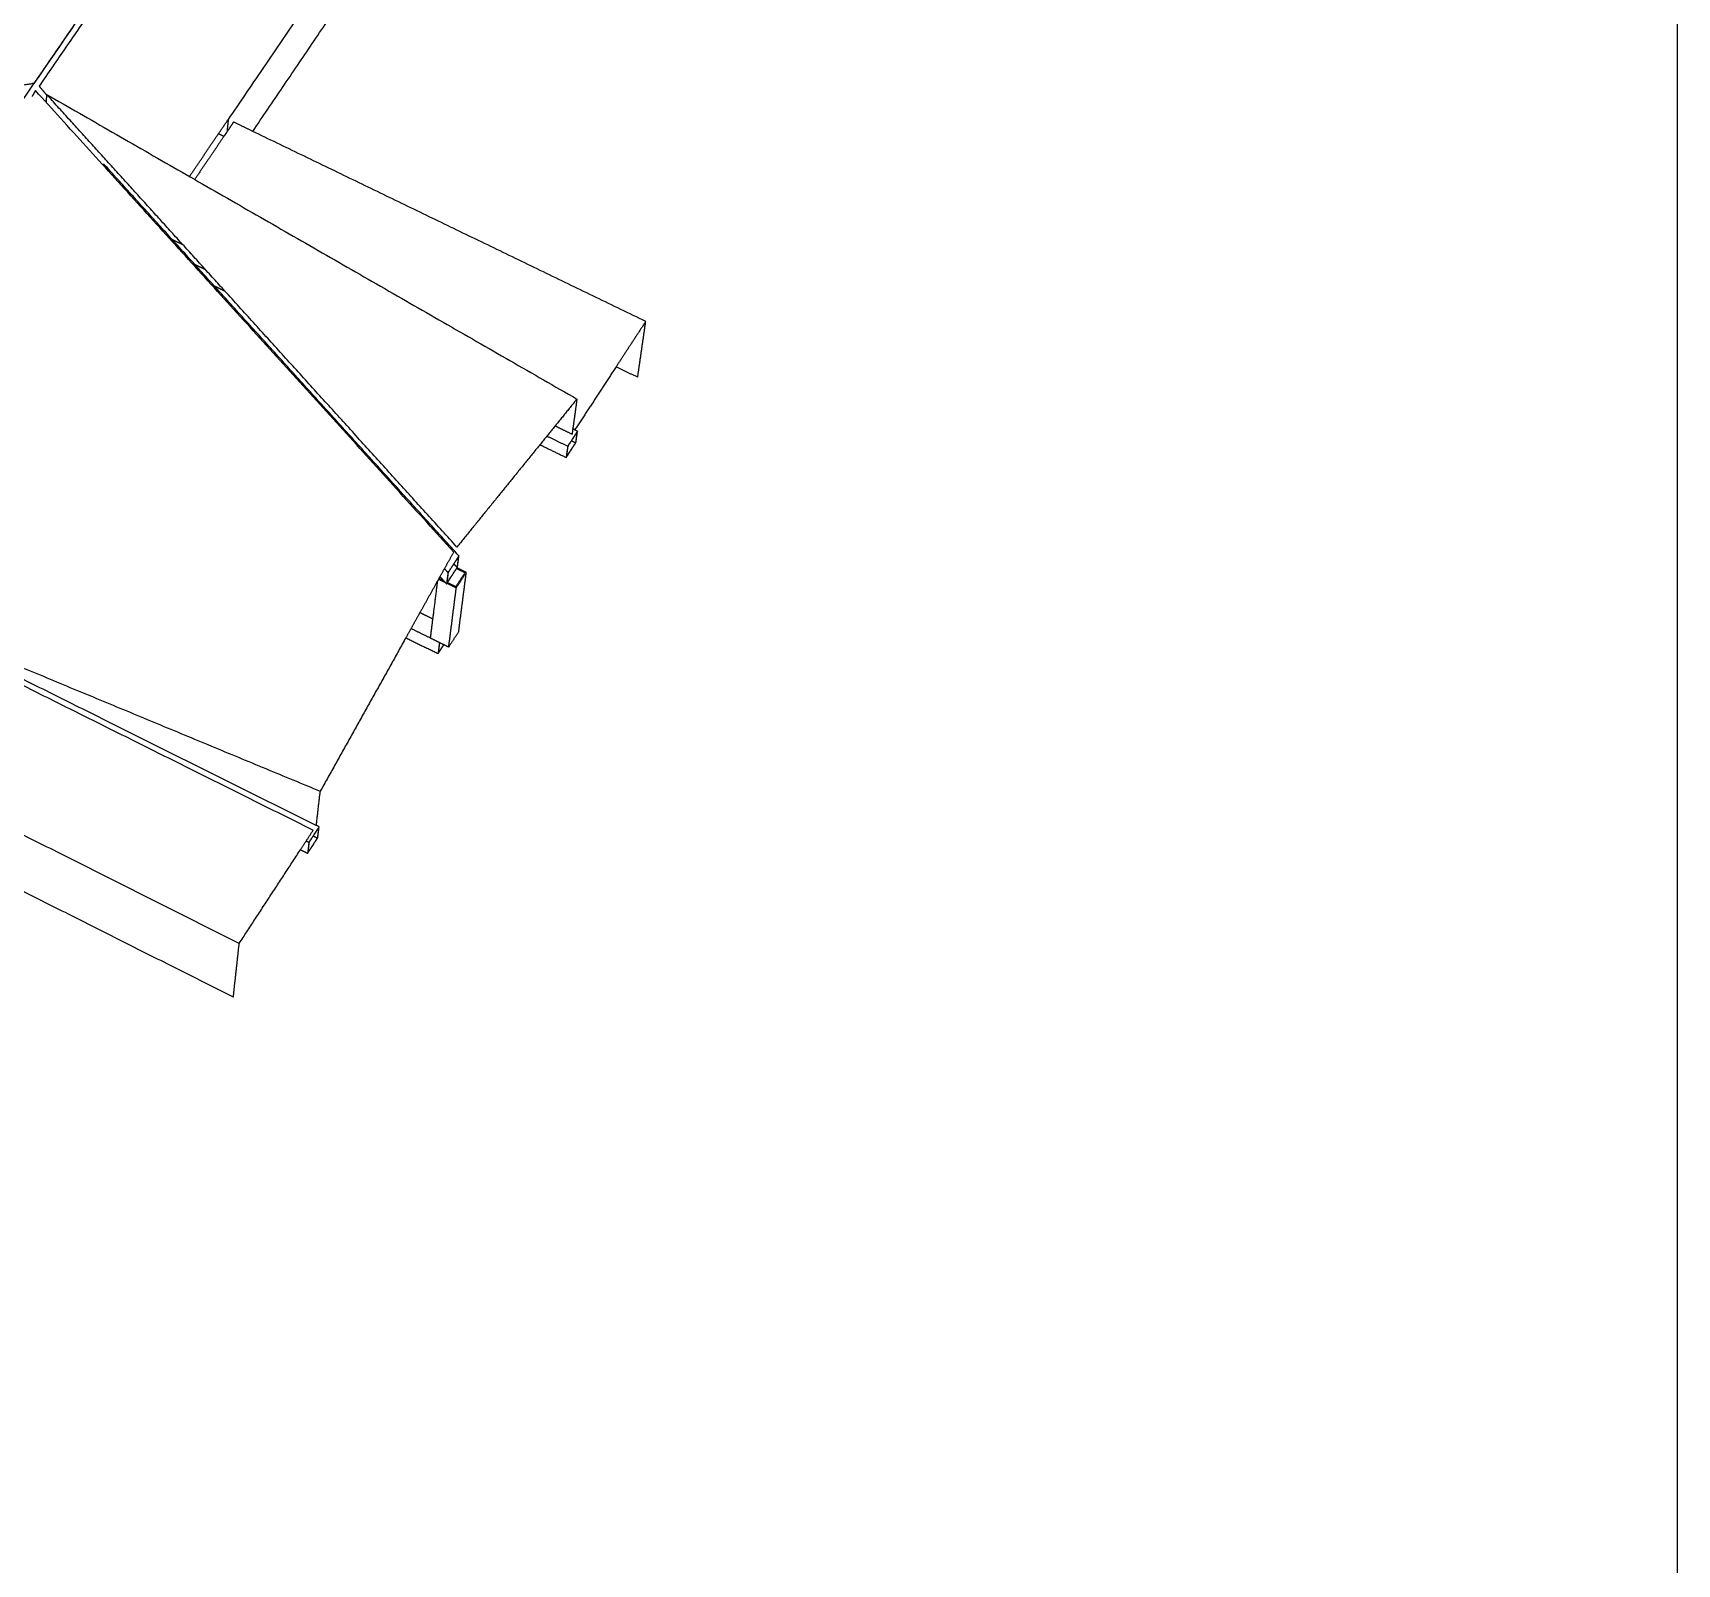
# Model space of a CAD drawing. Header units: millimetres. Extents: x 7297 to 60227, y -7497 to 19324.
# Drawn here: x 44932 to 47721, y 7329 to 9926 of the extents above; entities that cross this region are included whole.
import ezdxf

# ---------------------------------------------------------------- set-up
doc = ezdxf.new("R2010")
doc.units = ezdxf.units.MM
doc.layers.add('Make2D_PANEL', color=252, linetype='Continuous')
doc.layers.add('NS_FORM', color=7, linetype='Continuous')
doc.layers.add('Make2D_PIPE', color=7, linetype='Continuous', true_color=0xbf3f3f)

msp = doc.modelspace()

# ---------------------------------------------------------------- linework, layer by layer
at = {"layer": 'Make2D_PANEL'}
for points, weights, degree in [([(45630.94, 10852.37), (45287.19, 10353.38), (44933.72, 9840.31)], [36465.5910584, 35964.8737193, 35464.1563802], 2), ([(45630.94, 10852.37), (45287.19, 10353.38), (44933.72, 9840.31)], [36465.5910584, 35964.8737193, 35464.1563802], 2), ([(45639.98, 10848.14), (45296.31, 10349.04), (44942.93, 9835.84)], [36461.2947931, 35960.5774539, 35459.8601148], 2), ([(45712.53, 10440.73), (45490.07, 10113.02), (45263.55, 9779.34)], [36473.5116716, 36146.7592097, 35820.0067477], 2), ([(45305.27, 9759.15), (45504.57, 10053.39), (45700.72, 10342.97)], [36097.9250373, 36387.8100834, 36677.6951294], 2), ([(45305.27, 9759.15), (45504.57, 10053.39), (45700.72, 10342.97)], [36097.9250373, 36387.8100834, 36677.6951294], 2), ([(44933.72, 9840.31), (44872.83, 9830.93), (44812.29, 9821.61)], [35464.1563802, 35569.872786, 35675.5891918], 2), ([(44933.72, 9840.31), (44872.83, 9830.93), (44812.29, 9821.61)], [35464.1563802, 35569.872786, 35675.5891918], 2), ([(44936.6, 9828.41), (44934.67, 9825.02), (44932.74, 9821.63), (44930.81, 9818.24)], [35446.6461868, 35445.4103884, 35444.17459, 35442.9387915], 3), ([(45645.95, 9045.66), (45287.55, 9441.15), (44936.6, 9828.41)], [34709.6443075, 35078.1452472, 35446.6461868], 2), ([(44942.93, 9835.84), (44949.2, 9828.35), (44955.47, 9820.87)], [35459.8601148, 35465.7205314, 35471.580948], 2), ([(44955.55, 9821.82), (44955.02, 9815.24), (44954.49, 9808.67)], [35440.3123504, 35454.0809248, 35467.8494991], 2), ([(45257.94, 9488.28), (45106.06, 9655.8), (44955.55, 9821.82)], [35122.580977, 35281.4466637, 35440.3123504], 2), ([(44955.55, 9821.82), (45403.63, 9564.43), (45854.99, 9305.15)], [35440.3123504, 35310.9148077, 35181.517265], 2), ([(45247.22, 9755.29), (45255.39, 9767.32), (45263.55, 9779.34)], [35796.6808506, 35808.3437991, 35820.0067477], 2), ([(45247.22, 9755.29), (45255.39, 9767.32), (45263.55, 9779.34)], [35796.6808506, 35808.3437991, 35820.0067477], 2), ([(45263.55, 9779.34), (45262.51, 9768.85), (45261.47, 9758.36)], [35820.0067477, 35842.2670527, 35864.5273576], 2), ([(45263.55, 9779.34), (45262.51, 9768.85), (45261.47, 9758.36)], [35820.0067477, 35842.2670527, 35864.5273576], 2), ([(45272.7, 9774.91), (45267.09, 9766.64), (45261.47, 9758.36)], [35815.7104824, 35807.6863688, 35799.6622553], 2), ([(45305.27, 9759.15), (45288.98, 9767.04), (45272.7, 9774.91)], [35800.4299015, 35808.0701919, 35815.7104824], 2), ([(45197.89, 9682.62), (45222.58, 9718.99), (45247.22, 9755.29)], [35726.3950363, 35761.5379434, 35796.6808506], 2), ([(45256.38, 9750.85), (45231.54, 9714.25), (45206.66, 9677.58)], [35792.385492, 35756.9585863, 35721.5316805], 2), ([(45261.47, 9758.36), (45258.93, 9754.61), (45256.38, 9750.85)], [35799.6622553, 35796.0238737, 35792.385492], 2), ([(45261.47, 9758.36), (45258.93, 9754.61), (45256.38, 9750.85)], [35799.6622553, 35796.0238737, 35792.385492], 2), ([(45971.71, 9436.75), (45637.04, 9598.66), (45305.27, 9759.15)], [35490.6264052, 35645.5281533, 35800.4299015], 2), ([(45971.71, 9436.75), (45637.04, 9598.66), (45305.27, 9759.15)], [35490.6264052, 35645.5281533, 35800.4299015], 2), ([(45168.18, 9576.13), (45177.23, 9571.73), (45186.28, 9567.32)], [35623.8979577, 35619.6696798, 35615.4414019], 2), ([(45651.51, 9054.14), (45453.58, 9272.47), (45257.94, 9488.28)], [34717.4680765, 34920.0245267, 35122.580977], 2), ([(45651.51, 9054.14), (45453.58, 9272.47), (45257.94, 9488.28)], [34717.4680765, 34920.0245267, 35122.580977], 2), ([(45971.71, 9436.75), (45946.6, 9398.33), (45921.43, 9359.83)], [35490.6264052, 35454.0628261, 35417.499247], 2), ([(45958.09, 9342.05), (45964.88, 9389.27), (45971.71, 9436.75)], [35694.809863, 35592.7181341, 35490.6264052], 2), ([(45958.09, 9342.05), (45964.88, 9389.27), (45971.71, 9436.75)], [35694.809863, 35592.7181341, 35490.6264052], 2), ([(45921.43, 9359.83), (45886.65, 9306.61), (45851.77, 9253.24)], [35417.499247, 35367.0803875, 35316.661528], 2), ([(45921.43, 9359.83), (45886.65, 9306.61), (45851.77, 9253.24)], [35417.499247, 35367.0803875, 35316.661528], 2), ([(45958.09, 9342.05), (45939.76, 9350.94), (45921.43, 9359.83)], [35694.809863, 35703.3110805, 35711.812298], 2), ([(45958.09, 9342.05), (45939.76, 9350.94), (45921.43, 9359.83)], [35694.809863, 35703.3110805, 35711.812298], 2), ([(45854.99, 9305.15), (45834.13, 9279.42), (45813.22, 9253.61), (45792.24, 9227.74)], [35181.517265, 35133.3745658, 35085.2318665, 35037.0891673], 3), ([(45854.99, 9305.15), (45851.54, 9280.05), (45848.09, 9255.03)], [35181.517265, 35235.358691, 35289.200117], 2), ([(45818.08, 9259.61), (45832.43, 9252.62), (45846.79, 9245.62)], [35322.6738413, 35316.0783131, 35309.4827848], 2), ([(45848.01, 9254.45), (45847.4, 9250.04), (45846.79, 9245.62)], [35290.4483169, 35299.9655509, 35309.4827848], 2), ([(45848.09, 9255.03), (45848.05, 9254.74), (45848.01, 9254.45)], [35289.200117, 35289.8242169, 35290.4483169], 2), ([(45848.09, 9255.03), (45848.05, 9254.74), (45848.01, 9254.45)], [35289.200117, 35289.8242169, 35290.4483169], 2), ([(45848.09, 9255.03), (45849.93, 9254.13), (45851.77, 9253.24)], [35318.351364, 35317.506446, 35316.661528], 2), ([(45848.09, 9255.03), (45849.93, 9254.13), (45851.77, 9253.24)], [35318.351364, 35317.506446, 35316.661528], 2), ([(45792.24, 9227.74), (45745.62, 9170.23), (45698.71, 9112.36), (45651.51, 9054.14)], [35037.0891673, 34930.5488037, 34824.0084401, 34717.4680765], 3), ([(45792.24, 9227.74), (45745.62, 9170.23), (45698.71, 9112.36), (45651.51, 9054.14)], [35037.0891673, 34930.5488037, 34824.0084401, 34717.4680765], 3), ([(45645.95, 9045.66), (45637.67, 9030.81), (45629.39, 9015.95), (45621.1, 9001.1)], [34709.6443075, 34704.3853195, 34699.1263315, 34693.8673435], 3), ([(45618.29, 8996.06), (45608.4, 8978.33), (45598.51, 8960.6), (45588.62, 8942.86)], [34692.0840284, 34685.812344, 34679.5406595, 34673.268975], 3), ([(45618.29, 8996.06), (45608.4, 8978.33), (45598.51, 8960.6), (45588.62, 8942.86)], [34692.0840284, 34685.812344, 34679.5406595, 34673.268975], 3), ([(45621.1, 9001.09), (45620.16, 8999.41), (45619.23, 8997.73), (45618.29, 8996.06)], [34693.8639897, 34693.2706693, 34692.6773488, 34692.0840284], 3), ([(45621.1, 9001.1), (45621.1, 9001.09), (45621.1, 9001.09), (45621.1, 9001.09)], [34693.8673435, 34693.8662256, 34693.8651076, 34693.8639897], 3), ([(44692.75, 8941.66), (45053.84, 8791.81), (45419.7, 8639.98)], [35022.7864789, 34794.662371, 34566.5382631], 2), ([(45412.96, 8581.85), (45051.75, 8761.91), (44693.95, 8940.26)], [34694.5037829, 34859.1939541, 35023.8841254], 2), ([(44697.99, 8927.89), (45051.24, 8751.75), (45407.8, 8573.96)], [35012.4091168, 34849.8670782, 34687.3250396], 2), ([(45588.62, 8942.86), (45580.71, 8928.68), (45572.81, 8914.5), (45564.9, 8900.32)], [34673.268975, 34668.2590577, 34663.2491403, 34658.239223], 3), ([(45564.9, 8900.32), (45516.58, 8813.69), (45468.18, 8726.91), (45419.7, 8639.98)], [34658.239223, 34627.6722363, 34597.1052497, 34566.5382631], 3), ([(45564.9, 8900.32), (45516.58, 8813.69), (45468.18, 8726.91), (45419.7, 8639.98)], [34658.239223, 34627.6722363, 34597.1052497, 34566.5382631], 3), ([(45282.22, 8381.83), (44924.46, 8561.41), (44570.04, 8739.31)], [34513.3601624, 34675.902201, 34838.4442396], 2), ([(45272.28, 8290.66), (44916.66, 8469.61), (44564.33, 8646.91)], [34717.5436203, 34880.0856589, 35042.6276974], 2), ([(45272.28, 8290.66), (44916.66, 8469.61), (44564.33, 8646.91)], [34717.5436203, 34880.0856589, 35042.6276974], 2), ([(45412.99, 8582.11), (45416.34, 8610.99), (45419.7, 8639.98)], [34693.9265869, 34630.232425, 34566.5382631], 2), ([(45412.99, 8582.11), (45416.34, 8610.99), (45419.7, 8639.98)], [34693.9265869, 34630.232425, 34566.5382631], 2), ([(45386.16, 8540.86), (45396.99, 8557.42), (45407.8, 8573.96)], [34657.2232048, 34672.2741222, 34687.3250396], 2), ([(45412.96, 8581.85), (45412.97, 8581.98), (45412.99, 8582.11)], [34694.5037829, 34694.2151849, 34693.9265869], 2), ([(45282.22, 8381.83), (45334.3, 8461.51), (45386.16, 8540.86)], [34513.3601624, 34585.2916836, 34657.2232048], 2), ([(45282.22, 8381.83), (45334.3, 8461.51), (45386.16, 8540.86)], [34513.3601624, 34585.2916836, 34657.2232048], 2), ([(45272.28, 8290.66), (45277.23, 8336.11), (45282.22, 8381.83)], [34717.5436203, 34615.4518914, 34513.3601624], 2), ([(45272.28, 8290.66), (45277.23, 8336.11), (45282.22, 8381.83)], [34717.5436203, 34615.4518914, 34513.3601624], 2)]:
    msp.add_rational_spline(points, weights, degree=degree, dxfattribs=at)
at = {"layer": 'Make2D_PIPE'}
for points, weights in [([(46018.73, 11415.21), (44907.32, 9801.92), (43689.38, 8034.01)], [37122.5193978, 35499.1026951, 33875.6859923]), ([(46018.73, 11415.21), (44907.32, 9801.92), (43689.38, 8034.01)], [37122.5193978, 35499.1026951, 33875.6859923]), ([(44953.56, 9809.7), (44954.13, 9810.54), (44954.71, 9811.38)], [35506.5897795, 35507.3967421, 35508.2037047]), ([(45247.22, 9755.29), (45251.8, 9753.07), (45256.38, 9750.85)], [35832.9569396, 35830.8066314, 35828.6563232]), ([(45247.22, 9755.29), (45251.8, 9753.07), (45256.38, 9750.85)], [35832.9569396, 35830.8066314, 35828.6563232]), ([(45052.8, 9703.45), (45051.85, 9702.87), (45050.9, 9702.29)], [35404.59438, 35404.0408687, 35403.4873575]), ([(45239.79, 9497.13), (45146.03, 9600.57), (45052.8, 9703.45)], [35208.2104346, 35306.4024073, 35404.59438]), ([(45206.83, 9533.5), (45215.89, 9529.08), (45224.95, 9524.66)], [35619.0831359, 35614.8505731, 35610.6180103]), ([(45239.79, 9497.12), (45239.79, 9497.12), (45239.79, 9497.13)], [35208.2074458, 35208.2089402, 35208.2104346]), ([(45239.79, 9497.13), (45248.86, 9492.7), (45257.94, 9488.28)], [35644.2945346, 35640.055051, 35635.8155674]), ([(45239.79, 9497.13), (45248.86, 9492.7), (45257.94, 9488.28)], [35644.2945346, 35640.055051, 35635.8155674]), ([(45654.82, 9039.18), (45446.04, 9269.55), (45239.79, 9497.12)], [34780.0072187, 34994.1073322, 35208.2074458]), ([(45654.82, 9039.18), (45446.04, 9269.55), (45239.79, 9497.12)], [34780.0072187, 34994.1073322, 35208.2074458]), ([(45804.13, 9242.4), (45821.76, 9233.81), (45839.4, 9225.21)], [35342.2211035, 35334.1145548, 35326.0080061]), ([(45836.76, 9206.03), (45845.04, 9218.71), (45853.32, 9231.38)], [35367.5087089, 35379.4732809, 35391.4378529]), ([(45836.76, 9206.03), (45845.04, 9218.71), (45853.32, 9231.38)], [35367.5087089, 35379.4732809, 35391.4378529]), ([(45852.68, 9231.09), (45845.16, 9219.59), (45837.64, 9208.08)], [35388.42808, 35377.5642486, 35366.7004172]), ([(45855.97, 9250.57), (45847.69, 9237.9), (45839.4, 9225.21)], [35349.9371501, 35337.9725781, 35326.0080061]), ([(45840.04, 9225.5), (45847.57, 9237.01), (45855.09, 9248.52)], [35329.017779, 35339.8816104, 35350.7454418]), ([(45845.87, 9234.41), (45849.27, 9232.75), (45852.68, 9231.09)], [35391.5625078, 35389.9952939, 35388.42808]), ([(45855.97, 9250.57), (45851.99, 9252.51), (45848.01, 9254.45)], [35349.9371501, 35351.7678058, 35353.5984615]), ([(45855.97, 9250.57), (45851.99, 9252.51), (45848.01, 9254.45)], [35349.9371501, 35351.7678058, 35353.5984615]), ([(45855.09, 9248.52), (45853.88, 9239.8), (45852.68, 9231.09)], [35350.7454418, 35369.5867609, 35388.42808]), ([(45852.75, 9231.65), (45853.03, 9231.51), (45853.32, 9231.38)], [35391.696531, 35391.567192, 35391.4378529]), ([(45853.32, 9231.38), (45854.64, 9240.97), (45855.97, 9250.57)], [35391.4378529, 35370.6875015, 35349.9371501]), ([(45853.32, 9231.38), (45854.64, 9240.97), (45855.97, 9250.57)], [35391.4378529, 35370.6875015, 35349.9371501]), ([(45855.09, 9248.52), (45854.91, 9248.61), (45854.74, 9248.69)], [35350.7454418, 35350.8248443, 35350.9042468]), ([(45792.25, 9227.74), (45814.5, 9216.89), (45836.76, 9206.03)], [35387.9996568, 35377.7541829, 35367.5087089]), ([(45792.25, 9227.74), (45814.5, 9216.89), (45836.76, 9206.03)], [35387.9996568, 35377.7541829, 35367.5087089]), ([(45839.4, 9225.21), (45838.08, 9215.62), (45836.76, 9206.03)], [35326.0080061, 35346.7583575, 35367.5087089]), ([(45837.08, 9208.35), (45837.36, 9208.22), (45837.64, 9208.08)], [35366.9597753, 35366.8300962, 35366.7004172]), ([(45837.64, 9208.08), (45838.84, 9216.78), (45840.04, 9225.5)], [35366.7004172, 35347.8590981, 35329.017779]), ([(45839.69, 9225.66), (45839.87, 9225.58), (45840.04, 9225.5)], [35329.176584, 35329.0971815, 35329.017779]), ([(45654.82, 9039.18), (45645.57, 9025.06), (45636.31, 9010.93)], [34780.0072187, 34766.9676037, 34753.9279888]), ([(45637.05, 9011.34), (45645.46, 9024.17), (45653.86, 9037)], [34757.0366657, 34768.8766361, 34780.7166064]), ([(45653.86, 9037), (45652.74, 9028.25), (45651.63, 9019.51)], [34780.7166064, 34799.5579255, 34818.3992446]), ([(45652.37, 9019.92), (45653.59, 9029.55), (45654.82, 9039.18)], [34821.5079215, 34800.7575701, 34780.0072187]), ([(45652.37, 9019.92), (45653.59, 9029.55), (45654.82, 9039.18)], [34821.5079215, 34800.7575701, 34780.0072187]), ([(45653.86, 9037), (45653.72, 9037.15), (45653.59, 9037.3)], [34780.7166064, 34780.8549638, 34780.9933212]), ([(45630.29, 9017.58), (45633.3, 9014.25), (45636.31, 9010.93)], [34760.0644945, 34756.9962416, 34753.9279888]), ([(45636.31, 9010.93), (45635.09, 9001.3), (45633.88, 8991.69)], [34753.9279888, 34774.6783402, 34795.4286916]), ([(45651.63, 9019.51), (45643.24, 9006.69), (45634.84, 8993.87)], [34818.3992446, 34806.5592742, 34794.7193039]), ([(45634.84, 8993.87), (45635.95, 9002.6), (45637.05, 9011.34)], [34794.7193039, 34775.8779848, 34757.0366657]), ([(45635.42, 8994.05), (45643.12, 9005.81), (45650.82, 9017.57)], [34797.6064927, 34808.4700017, 34819.3335107]), ([(45636.78, 9011.64), (45636.92, 9011.49), (45637.05, 9011.34)], [34757.3133805, 34757.1750231, 34757.0366657]), ([(45646.28, 9025.42), (45648.95, 9022.46), (45651.63, 9019.51)], [34823.8609246, 34821.1300846, 34818.3992446]), ([(45649.75, 8987), (45657.45, 8998.77), (45665.15, 9010.53)], [34791.1017007, 34801.9655321, 34812.8293635]), ([(45650.42, 8985.09), (45658.9, 8998.06), (45667.38, 9011.01)], [34789.3421994, 34801.3067715, 34813.2713435]), ([(45665.15, 9010.53), (45657.81, 9014.14), (45650.47, 9017.74)], [34812.8293635, 34816.1602786, 34819.4911937]), ([(45651.61, 9018.76), (45651.43, 9018.85), (45651.25, 9018.93)], [34820.4304012, 34820.5110119, 34820.5916227]), ([(45651.6, 9018.76), (45651.98, 9019.34), (45652.37, 9019.92)], [34820.433255, 34820.9705882, 34821.5079215]), ([(45651.6, 9018.76), (45651.98, 9019.34), (45652.37, 9019.92)], [34820.433255, 34820.9705882, 34821.5079215]), ([(45667.38, 9011.01), (45659.49, 9014.89), (45651.61, 9018.76)], [34813.2713435, 34816.8508724, 34820.4304012]), ([(45667.38, 9011.01), (45659.49, 9014.89), (45651.61, 9018.76)], [34813.2713435, 34816.8508724, 34820.4304012]), ([(45651.77, 9020.59), (45652.07, 9020.25), (45652.37, 9019.92)], [34822.1199033, 34821.8139124, 34821.5079215]), ([(45654.43, 8910.44), (45660.89, 8960.57), (45667.38, 9011.01)], [35031.6978353, 34922.4845894, 34813.2713435]), ([(45654.43, 8910.44), (45660.89, 8960.57), (45667.38, 9011.01)], [35031.6978353, 34922.4845894, 34813.2713435]), ([(45618.29, 8996.06), (45614.27, 8964.07), (45610.26, 8932.2)], [34813.492989, 34882.7402632, 34951.9875373]), ([(45618.29, 8996.06), (45614.27, 8964.07), (45610.26, 8932.2)], [34813.492989, 34882.7402632, 34951.9875373]), ([(45620.41, 8999.85), (45625.89, 8997.16), (45631.37, 8994.46)], [34802.9626114, 34800.4752029, 34797.9877945]), ([(45622.89, 9003.83), (45622, 9002.46), (45621.1, 9001.1)], [34806.6366317, 34805.3749468, 34804.113262]), ([(45621.1, 9001.09), (45624.95, 8999.19), (45628.8, 8997.3)], [34804.1050638, 34802.3569079, 34800.6087521]), ([(45622.73, 9004.01), (45628.3, 8997.85), (45633.88, 8991.69)], [34806.8067644, 34801.117728, 34795.4286916]), ([(45633.88, 8991.69), (45634.26, 8992.27), (45634.64, 8992.85)], [34795.4286916, 34795.967234, 34796.5057763]), ([(45634.06, 8993.14), (45642.24, 8989.12), (45650.42, 8985.09)], [34796.7649989, 34793.0535992, 34789.3421994]), ([(45634.24, 8994.54), (45634.54, 8994.2), (45634.84, 8993.87)], [34795.3334956, 34795.0263997, 34794.7193039]), ([(45635.07, 8994.22), (45642.41, 8990.61), (45649.75, 8987)], [34797.7632451, 34794.4324729, 34791.1017007]), ([(45637.57, 8884.61), (45643.98, 8934.69), (45650.42, 8985.09)], [35007.7686913, 34898.5554454, 34789.3421994]), ([(45610.26, 8932.2), (45599.44, 8937.53), (45588.62, 8942.86)], [35051.8868881, 35056.8357103, 35061.7845326]), ([(45610.26, 8932.2), (45599.44, 8937.53), (45588.62, 8942.86)], [35051.8868881, 35056.8357103, 35061.7845326]), ([(45610.26, 8932.2), (45608.24, 8916.12), (45606.22, 8900.07)], [34951.9875373, 34987.0385565, 35022.0895757]), ([(45564.9, 8900.32), (45592.18, 8886.86), (45619.49, 8873.39)], [35081.4119002, 35068.9208683, 35056.4298363]), ([(45564.9, 8900.32), (45592.18, 8886.86), (45619.49, 8873.39)], [35081.4119002, 35068.9208683, 35056.4298363]), ([(45573.7, 8916.1), (45589.95, 8908.09), (45606.21, 8900.07)], [35036.9540306, 35029.5222913, 35022.090552]), ([(45606.22, 8900.07), (45617.83, 8894.35), (45629.44, 8888.62)], [35022.0895757, 35016.7861217, 35011.4826677]), ([(45637.57, 8884.61), (45646, 8897.53), (45654.43, 8910.44)], [35007.7686913, 35019.7332633, 35031.6978353]), ([(45637.57, 8884.61), (45646, 8897.53), (45654.43, 8910.44)], [35007.7686913, 35019.7332633, 35031.6978353]), ([(45621.89, 8892.34), (45620.69, 8882.86), (45619.49, 8873.39)], [35014.9291335, 35035.6794849, 35056.4298363]), ([(45619.49, 8873.39), (45624.46, 8881.01), (45629.44, 8888.62)], [35056.4298363, 35063.4940353, 35070.5582343]), ([(45619.49, 8873.39), (45624.46, 8881.01), (45629.44, 8888.62)], [35056.4298363, 35063.4940353, 35070.5582343]), ([(45619.78, 8875.74), (45620.08, 8875.59), (45620.37, 8875.45)], [35055.890539, 35055.7560418, 35055.6215446]), ([(45620.37, 8875.45), (45621.43, 8883.74), (45622.48, 8892.05)], [35055.6215446, 35037.4425325, 35019.2635204]), ([(45629.09, 8888.79), (45624.73, 8882.12), (45620.37, 8875.45)], [35067.998864, 35061.8102043, 35055.6215446]), ([(45629.44, 8888.62), (45633.5, 8886.62), (45637.57, 8884.61)], [35011.4826677, 35009.6256795, 35007.7686913]), ([(45629.44, 8888.62), (45633.5, 8886.62), (45637.57, 8884.61)], [35011.4826677, 35009.6256795, 35007.7686913]), ([(45417.66, 8579.78), (45409.07, 8566.65), (45400.48, 8553.51)], [34727.779405, 34715.8148329, 34703.8502609]), ([(45401.18, 8553.85), (45408.97, 8565.79), (45416.77, 8577.71)], [34706.8600339, 34717.7238653, 34728.5876967]), ([(45407.9, 8564.14), (45411.34, 8562.42), (45414.79, 8560.7)], [34769.4044154, 34767.8373751, 34766.2703348]), ([(45417.66, 8579.78), (45415.32, 8580.95), (45412.99, 8582.11)], [34727.779405, 34728.8396164, 34729.8998279]), ([(45417.66, 8579.78), (45415.32, 8580.95), (45412.99, 8582.11)], [34727.779405, 34728.8396164, 34729.8998279]), ([(45416.77, 8577.71), (45415.78, 8569.2), (45414.79, 8560.7)], [34728.5876967, 34747.4290157, 34766.2703348]), ([(45415.48, 8561.05), (45416.57, 8570.41), (45417.66, 8579.78)], [34769.2801078, 34748.5297564, 34727.779405]), ([(45415.48, 8561.05), (45416.57, 8570.41), (45417.66, 8579.78)], [34769.2801078, 34748.5297564, 34727.779405]), ([(45416.77, 8577.71), (45416.59, 8577.8), (45416.42, 8577.89)], [34728.5876967, 34728.6670155, 34728.7463342]), ([(45386.16, 8540.86), (45392.24, 8537.82), (45398.32, 8534.78)], [34750.8802109, 34748.1155873, 34745.3509637]), ([(45386.16, 8540.86), (45392.24, 8537.82), (45398.32, 8534.78)], [34750.8802109, 34748.1155873, 34745.3509637]), ([(45395.92, 8555.78), (45398.2, 8554.64), (45400.48, 8553.51)], [34705.9237286, 34704.8869948, 34703.8502609]), ([(45398.32, 8534.78), (45406.9, 8547.92), (45415.48, 8561.05)], [34745.3509637, 34757.3155358, 34769.2801078]), ([(45398.32, 8534.78), (45406.9, 8547.92), (45415.48, 8561.05)], [34745.3509637, 34757.3155358, 34769.2801078]), ([(45400.48, 8553.51), (45399.4, 8544.14), (45398.32, 8534.78)], [34703.8502609, 34724.6006123, 34745.3509637]), ([(45398.6, 8537.16), (45398.91, 8537.01), (45399.21, 8536.85)], [34744.8220464, 34744.6823592, 34744.542672]), ([(45414.79, 8560.7), (45407, 8548.78), (45399.21, 8536.85)], [34766.2703348, 34755.4065034, 34744.542672]), ([(45399.21, 8536.85), (45400.19, 8545.35), (45401.18, 8553.85)], [34744.542672, 34725.701353, 34706.8600339]), ([(45400.83, 8554.03), (45401, 8553.94), (45401.18, 8553.85)], [34707.0184712, 34706.9392526, 34706.8600339]), ([(45414.86, 8561.35), (45415.17, 8561.2), (45415.48, 8561.05)], [34769.5586932, 34769.4194005, 34769.2801078])]:
    msp.add_rational_spline(points, weights, degree=2, dxfattribs=at)
at = {"layer": 'NS_FORM'}
msp.add_lwpolyline([(31813.65, 19323.52), (47721, 19323.52), (47721, 6645.21), (31813.65, 6645.21)], close=True, dxfattribs=at)

doc.saveas('drawing.dxf')
